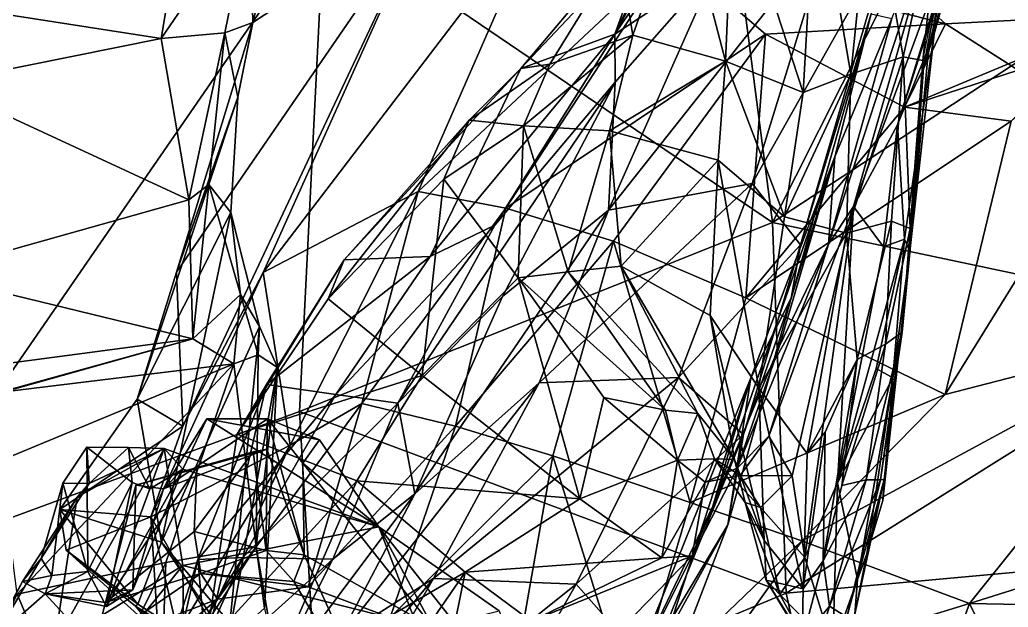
# Model space of a CAD drawing. Header units: metres. Extents: x -8 to 93, y -165 to 99.
# Drawn here: x 21.12 to 60.17, y -91.17 to -67.97 of the extents above; entities that cross this region are included whole.
import ezdxf

# ---------------------------------------------------------------- set-up
doc = ezdxf.new("R2010")
doc.units = ezdxf.units.M

msp = doc.modelspace()

# ---------------------------------------------------------------- linework, layer by layer
at = {"layer": 'jaw_half'}
for points in [[(51.213, -56.304, 203.838), (44.627, -68.54, 204.58), (48.367, -60.681, 207.666)], [(48.076, -63.435, 201.006), (44.627, -68.54, 204.58), (51.213, -56.304, 203.838)], [(44.627, -68.54, 204.58), (46.148, -64.353, 212.471), (48.367, -60.681, 207.666)], [(55.792, -72.124, 232.241), (59.405, -60.824, 240.296), (57.245, -68.528, 239.545)], [(55.792, -72.124, 232.241), (58.505, -63.281, 232.265), (59.405, -60.824, 240.296)], [(59.405, -60.824, 240.296), (59.016, -61.041, 246.378), (56.832, -69.856, 246.767)], [(57.245, -68.528, 239.545), (59.405, -60.824, 240.296), (56.832, -69.856, 246.767)], [(59.016, -61.041, 246.378), (58.135, -62.972, 249.145), (56.832, -69.856, 246.767)], [(49.315, -62.402, 237.072), (52.067, -70.847, 244.552), (52.57, -62.043, 243.187)], [(52.57, -62.043, 243.187), (52.067, -70.847, 244.552), (53.952, -70.119, 247.374)], [(52.57, -62.043, 243.187), (53.952, -70.119, 247.374), (54.766, -62.116, 246.378)], [(47.287, -63.047, 228.694), (49.008, -69.611, 237.977), (49.315, -62.402, 237.072)], [(49.315, -62.402, 237.072), (49.008, -69.611, 237.977), (52.067, -70.847, 244.552)], [(54.766, -62.116, 246.378), (53.952, -70.119, 247.374), (56.028, -69.43, 249.39)], [(54.766, -62.116, 246.378), (56.028, -69.43, 249.39), (57.518, -62.764, 248.954)], [(57.518, -62.764, 248.954), (56.028, -69.43, 249.39), (56.799, -69.576, 249.946)], [(57.518, -62.764, 248.954), (56.799, -69.576, 249.946), (58.135, -62.972, 249.145)], [(44.791, -65.305, 223.593), (45.347, -68.576, 229.826), (47.287, -63.047, 228.694)], [(47.287, -63.047, 228.694), (45.347, -68.576, 229.826), (49.008, -69.611, 237.977)], [(56.832, -69.856, 246.767), (58.135, -62.972, 249.145), (56.998, -69.44, 249.564)], [(48.639, -65.9, 195.132), (44.627, -68.54, 204.58), (48.076, -63.435, 201.006)], [(57.476, -63.384, 221.723), (54.061, -75.353, 226.006), (53.067, -76.83, 222.177)], [(55.577, -67.919, 213.969), (57.476, -63.384, 221.723), (53.067, -76.83, 222.177)], [(54.061, -75.353, 226.006), (58.505, -63.281, 232.265), (55.792, -72.124, 232.241)], [(57.476, -63.384, 221.723), (58.505, -63.281, 232.265), (54.061, -75.353, 226.006)], [(40.917, -69.902, 212.39), (44.791, -65.305, 223.593), (46.148, -64.353, 212.471)], [(44.627, -68.54, 204.58), (40.917, -69.902, 212.39), (46.148, -64.353, 212.471)], [(53.145, -64.403, 192.849), (44.376, -75.497, 190.662), (48.639, -65.9, 195.132)], [(53.145, -64.403, 192.849), (50.054, -74.442, 188.861), (44.376, -75.497, 190.662)], [(50.054, -74.442, 188.861), (53.145, -64.403, 192.849), (55.492, -64.766, 196.167)], [(50.054, -74.442, 188.861), (55.492, -64.766, 196.167), (51.968, -76.857, 192.133)], [(51.968, -76.857, 192.133), (55.492, -64.766, 196.167), (54.753, -67.739, 200.624)], [(40.917, -69.902, 212.39), (42.064, -69.721, 225.295), (44.791, -65.305, 223.593)], [(44.791, -65.305, 223.593), (42.064, -69.721, 225.295), (45.347, -68.576, 229.826)], [(44.376, -75.497, 190.662), (44.636, -70.434, 198.006), (48.639, -65.9, 195.132)], [(48.639, -65.9, 195.132), (44.636, -70.434, 198.006), (44.627, -68.54, 204.58)], [(51.597, -78.961, 195.072), (54.753, -67.739, 200.624), (53.317, -73.38, 210.183)], [(51.968, -76.857, 192.133), (54.753, -67.739, 200.624), (51.597, -78.961, 195.072)], [(53.317, -73.38, 210.183), (55.577, -67.919, 213.969), (53.067, -76.83, 222.177)], [(54.753, -67.739, 200.624), (55.577, -67.919, 213.969), (53.317, -73.38, 210.183)], [(44.627, -68.54, 204.58), (37.336, -77.326, 204.783), (40.917, -69.902, 212.39)], [(39.885, -76.087, 201.423), (37.336, -77.326, 204.783), (44.627, -68.54, 204.58)], [(44.636, -70.434, 198.006), (39.885, -76.087, 201.423), (44.627, -68.54, 204.58)], [(41.025, -72.154, 224.506), (44.423, -72.359, 228.971), (45.347, -68.576, 229.826)], [(41.025, -72.154, 224.506), (45.347, -68.576, 229.826), (42.064, -69.721, 225.295)], [(44.423, -72.359, 228.971), (49.008, -69.611, 237.977), (45.347, -68.576, 229.826)], [(55.792, -72.124, 232.241), (57.245, -68.528, 239.545), (56.078, -76.643, 245.318)], [(57.245, -68.528, 239.545), (56.283, -77.12, 249.833), (56.078, -76.643, 245.318)], [(57.245, -68.528, 239.545), (56.832, -69.856, 246.767), (56.283, -77.12, 249.833)], [(53.952, -70.119, 247.374), (53.783, -76.405, 249.026), (56.028, -69.43, 249.39)], [(53.783, -76.405, 249.026), (55.563, -75.926, 251.701), (56.028, -69.43, 249.39)], [(56.028, -69.43, 249.39), (55.563, -75.926, 251.701), (56.297, -76.213, 253.015)], [(56.028, -69.43, 249.39), (56.297, -76.213, 253.015), (56.799, -69.576, 249.946)], [(56.832, -69.856, 246.767), (56.998, -69.44, 249.564), (56.37, -76.344, 252.568)], [(56.998, -69.44, 249.564), (56.799, -69.576, 249.946), (56.37, -76.344, 252.568)], [(40.917, -69.902, 212.39), (33.94, -77.457, 213.36), (38.867, -71.936, 218.737)], [(37.336, -77.326, 204.783), (33.94, -77.457, 213.36), (40.917, -69.902, 212.39)], [(38.867, -71.936, 218.737), (41.025, -72.154, 224.506), (42.064, -69.721, 225.295)], [(42.064, -69.721, 225.295), (40.917, -69.902, 212.39), (38.867, -71.936, 218.737)], [(44.423, -72.359, 228.971), (48.717, -73.512, 237.16), (49.008, -69.611, 237.977)], [(48.717, -73.512, 237.16), (51.327, -75.75, 244.264), (49.008, -69.611, 237.977)], [(49.008, -69.611, 237.977), (51.327, -75.75, 244.264), (52.067, -70.847, 244.552)], [(56.832, -69.856, 246.767), (56.37, -76.344, 252.568), (56.283, -77.12, 249.833)], [(56.799, -69.576, 249.946), (56.297, -76.213, 253.015), (56.37, -76.344, 252.568)], [(51.327, -75.75, 244.264), (53.952, -70.119, 247.374), (52.067, -70.847, 244.552)], [(51.327, -75.75, 244.264), (53.783, -76.405, 249.026), (53.952, -70.119, 247.374)], [(36.052, -83.12, 197.508), (39.885, -76.087, 201.423), (44.636, -70.434, 198.006)], [(40.197, -78.898, 193.9), (36.052, -83.12, 197.508), (44.636, -70.434, 198.006)], [(44.376, -75.497, 190.662), (40.197, -78.898, 193.9), (44.636, -70.434, 198.006)], [(33.301, -78.995, 216.119), (37.872, -74.265, 220.179), (38.867, -71.936, 218.737)], [(33.94, -77.457, 213.36), (33.301, -78.995, 216.119), (38.867, -71.936, 218.737)], [(38.867, -71.936, 218.737), (37.872, -74.265, 220.179), (41.025, -72.154, 224.506)], [(41.025, -72.154, 224.506), (37.872, -74.265, 220.179), (40.813, -78.17, 219.82)], [(40.813, -78.17, 219.82), (42.781, -77.928, 222.348), (41.025, -72.154, 224.506)], [(42.781, -77.928, 222.348), (44.423, -72.359, 228.971), (41.025, -72.154, 224.506)], [(54.061, -75.353, 226.006), (55.792, -72.124, 232.241), (55.248, -76.938, 237.855)], [(55.792, -72.124, 232.241), (56.078, -76.643, 245.318), (55.248, -76.938, 237.855)], [(42.781, -77.928, 222.348), (44.875, -77.706, 225.857), (44.423, -72.359, 228.971)], [(44.875, -77.706, 225.857), (48.717, -73.512, 237.16), (44.423, -72.359, 228.971)], [(53.317, -73.38, 210.183), (51.13, -80.852, 216.766), (48.506, -87.186, 211.597)], [(49.999, -82.116, 204.803), (53.317, -73.38, 210.183), (48.506, -87.186, 211.597)], [(51.597, -78.961, 195.072), (53.317, -73.38, 210.183), (49.999, -82.116, 204.803)], [(53.317, -73.38, 210.183), (53.067, -76.83, 222.177), (51.13, -80.852, 216.766)], [(44.875, -77.706, 225.857), (48.401, -79.647, 234.104), (48.717, -73.512, 237.16)], [(48.401, -79.647, 234.104), (50.325, -82.523, 242.693), (48.717, -73.512, 237.16)], [(48.717, -73.512, 237.16), (50.325, -82.523, 242.693), (51.327, -75.75, 244.264)], [(37.872, -74.265, 220.179), (33.301, -78.995, 216.119), (37.015, -82.018, 216.846)], [(37.872, -74.265, 220.179), (37.015, -82.018, 216.846), (40.813, -78.17, 219.82)], [(50.054, -74.442, 188.861), (41.643, -82.309, 186.475), (44.376, -75.497, 190.662)], [(50.054, -74.442, 188.861), (47.146, -82.103, 185.769), (41.643, -82.309, 186.475)], [(47.146, -82.103, 185.769), (50.054, -74.442, 188.861), (51.968, -76.857, 192.133)], [(54.061, -75.353, 226.006), (51.642, -85.98, 234.952), (50.71, -84.419, 226.45)], [(53.067, -76.83, 222.177), (54.061, -75.353, 226.006), (50.71, -84.419, 226.45)], [(54.061, -75.353, 226.006), (52.139, -89.212, 242.795), (51.642, -85.98, 234.952)], [(54.061, -75.353, 226.006), (53.432, -86.257, 244.184), (52.139, -89.212, 242.795)], [(54.061, -75.353, 226.006), (55.248, -76.938, 237.855), (53.432, -86.257, 244.184)], [(36.724, -86.699, 187.786), (40.197, -78.898, 193.9), (44.376, -75.497, 190.662)], [(41.643, -82.309, 186.475), (36.724, -86.699, 187.786), (44.376, -75.497, 190.662)], [(50.325, -82.523, 242.693), (53.783, -76.405, 249.026), (51.327, -75.75, 244.264)], [(39.885, -76.087, 201.423), (33.61, -82.776, 202.65), (37.336, -77.326, 204.783)], [(36.052, -83.12, 197.508), (33.61, -82.776, 202.65), (39.885, -76.087, 201.423)], [(53.783, -76.405, 249.026), (54.202, -81.389, 252.912), (55.563, -75.926, 251.701)], [(55.563, -75.926, 251.701), (54.202, -81.389, 252.912), (55.329, -80.789, 255.331)], [(55.563, -75.926, 251.701), (55.329, -80.789, 255.331), (56.297, -76.213, 253.015)], [(50.325, -82.523, 242.693), (52.235, -85.108, 249.617), (53.783, -76.405, 249.026)], [(53.783, -76.405, 249.026), (52.235, -85.108, 249.617), (54.202, -81.389, 252.912)], [(56.297, -76.213, 253.015), (55.329, -80.789, 255.331), (55.978, -80.305, 255.741)], [(56.283, -77.12, 249.833), (56.37, -76.344, 252.568), (55.932, -80.397, 255.242)], [(56.37, -76.344, 252.568), (55.978, -80.305, 255.741), (55.932, -80.397, 255.242)], [(56.37, -76.344, 252.568), (56.297, -76.213, 253.015), (55.978, -80.305, 255.741)], [(47.146, -82.103, 185.769), (51.968, -76.857, 192.133), (49.717, -84.35, 188.523)], [(49.462, -85.676, 221.83), (53.067, -76.83, 222.177), (50.71, -84.419, 226.45)], [(51.13, -80.852, 216.766), (53.067, -76.83, 222.177), (49.462, -85.676, 221.83)], [(49.717, -84.35, 188.523), (51.968, -76.857, 192.133), (51.597, -78.961, 195.072)], [(55.248, -76.938, 237.855), (56.078, -76.643, 245.318), (53.432, -86.257, 244.184)], [(53.432, -86.257, 244.184), (56.078, -76.643, 245.318), (54.953, -81.749, 246.219)], [(56.078, -76.643, 245.318), (55.616, -82.117, 253.277), (54.953, -81.749, 246.219)], [(56.078, -76.643, 245.318), (56.283, -77.12, 249.833), (55.616, -82.117, 253.277)], [(37.336, -77.326, 204.783), (30.866, -82.381, 209.168), (33.94, -77.457, 213.36)], [(33.61, -82.776, 202.65), (30.866, -82.381, 209.168), (37.336, -77.326, 204.783)], [(56.283, -77.12, 249.833), (55.932, -80.397, 255.242), (55.616, -82.117, 253.277)], [(29.703, -84.334, 212.963), (33.301, -78.995, 216.119), (33.94, -77.457, 213.36)], [(30.866, -82.381, 209.168), (29.703, -84.334, 212.963), (33.94, -77.457, 213.36)], [(42.781, -77.928, 222.348), (47.904, -83.524, 226.872), (44.875, -77.706, 225.857)], [(44.875, -77.706, 225.857), (49.36, -85.342, 235.692), (48.401, -79.647, 234.104)], [(44.875, -77.706, 225.857), (47.904, -83.524, 226.872), (49.36, -85.342, 235.692)], [(40.813, -78.17, 219.82), (46.625, -83.392, 222.953), (42.781, -77.928, 222.348)], [(42.781, -77.928, 222.348), (46.625, -83.392, 222.953), (47.904, -83.524, 226.872)], [(40.813, -78.17, 219.82), (37.015, -82.018, 216.846), (43.252, -86.89, 216.456)], [(40.813, -78.17, 219.82), (43.252, -86.89, 216.456), (44.194, -82.885, 219.666)], [(44.194, -82.885, 219.666), (46.625, -83.392, 222.953), (40.813, -78.17, 219.82)], [(33.301, -78.995, 216.119), (29.703, -84.334, 212.963), (37.015, -82.018, 216.846)], [(36.724, -86.699, 187.786), (36.052, -83.12, 197.508), (40.197, -78.898, 193.9)], [(49.097, -87.923, 191.151), (51.597, -78.961, 195.072), (49.999, -82.116, 204.803)], [(49.717, -84.35, 188.523), (51.597, -78.961, 195.072), (49.097, -87.923, 191.151)], [(48.401, -79.647, 234.104), (50.527, -88.534, 244.116), (50.325, -82.523, 242.693)], [(48.401, -79.647, 234.104), (49.36, -85.342, 235.692), (50.527, -88.534, 244.116)], [(55.329, -80.789, 255.331), (54.566, -86.139, 258.253), (55.978, -80.305, 255.741)], [(55.978, -80.305, 255.741), (54.566, -86.139, 258.253), (55.127, -86.139, 259.257)], [(55.932, -80.397, 255.242), (55.978, -80.305, 255.741), (55.127, -86.139, 259.257)], [(55.932, -80.397, 255.242), (55.127, -86.139, 259.257), (55.271, -86.127, 258.905)], [(55.932, -80.397, 255.242), (55.271, -86.127, 258.905), (55.22, -86.956, 256.339)], [(55.616, -82.117, 253.277), (55.932, -80.397, 255.242), (55.22, -86.956, 256.339)], [(54.202, -81.389, 252.912), (53.6, -86.36, 255.292), (55.329, -80.789, 255.331)], [(53.6, -86.36, 255.292), (54.566, -86.139, 258.253), (55.329, -80.789, 255.331)], [(47.685, -89.149, 214.624), (51.13, -80.852, 216.766), (49.462, -85.676, 221.83)], [(48.506, -87.186, 211.597), (51.13, -80.852, 216.766), (47.685, -89.149, 214.624)], [(52.235, -85.108, 249.617), (52.94, -84.257, 251.398), (54.202, -81.389, 252.912)], [(54.202, -81.389, 252.912), (52.862, -89.341, 255.215), (53.6, -86.36, 255.292)], [(52.94, -84.257, 251.398), (52.862, -89.341, 255.215), (54.202, -81.389, 252.912)], [(37.015, -82.018, 216.846), (29.703, -84.334, 212.963), (34.433, -86.183, 214.746)], [(37.015, -82.018, 216.846), (34.433, -86.183, 214.746), (43.252, -86.89, 216.456)], [(53.432, -86.257, 244.184), (54.953, -81.749, 246.219), (55.616, -82.117, 253.277)], [(33.61, -82.776, 202.65), (28.153, -89.287, 206.542), (30.866, -82.381, 209.168)], [(28.153, -89.287, 206.542), (28.454, -92.707, 210.636), (30.866, -82.381, 209.168)], [(30.866, -82.381, 209.168), (28.454, -92.707, 210.636), (29.703, -84.334, 212.963)], [(33.737, -92.401, 184.284), (36.724, -86.699, 187.786), (41.643, -82.309, 186.475)], [(37.469, -90.035, 182.286), (33.737, -92.401, 184.284), (41.643, -82.309, 186.475)], [(47.146, -82.103, 185.769), (37.469, -90.035, 182.286), (41.643, -82.309, 186.475)], [(47.146, -82.103, 185.769), (43.108, -90.259, 181.487), (37.469, -90.035, 182.286)], [(43.108, -90.259, 181.487), (47.146, -82.103, 185.769), (49.717, -84.35, 188.523)], [(49.999, -82.116, 204.803), (48.506, -87.186, 211.597), (45.037, -94.404, 207.816)], [(46.921, -91.559, 201.607), (49.999, -82.116, 204.803), (45.037, -94.404, 207.816)], [(49.097, -87.923, 191.151), (49.999, -82.116, 204.803), (46.921, -91.559, 201.607)], [(53.432, -86.257, 244.184), (55.616, -82.117, 253.277), (54.221, -90.078, 253.727)], [(55.616, -82.117, 253.277), (54.592, -89.067, 255.488), (54.221, -90.078, 253.727)], [(55.616, -82.117, 253.277), (55.22, -86.956, 256.339), (54.592, -89.067, 255.488)], [(29.929, -89.212, 200.049), (28.153, -89.287, 206.542), (33.61, -82.776, 202.65)], [(36.052, -83.12, 197.508), (29.929, -89.212, 200.049), (33.61, -82.776, 202.65)], [(50.325, -82.523, 242.693), (52.068, -90.45, 252.764), (52.235, -85.108, 249.617)], [(50.325, -82.523, 242.693), (50.527, -88.534, 244.116), (52.068, -90.45, 252.764)], [(33.483, -89.269, 192.529), (29.929, -89.212, 200.049), (36.052, -83.12, 197.508)], [(36.724, -86.699, 187.786), (33.483, -89.269, 192.529), (36.052, -83.12, 197.508)], [(43.252, -86.89, 216.456), (47.111, -85.364, 222.024), (44.194, -82.885, 219.666)], [(44.194, -82.885, 219.666), (47.111, -85.364, 222.024), (46.625, -83.392, 222.953)], [(47.111, -85.364, 222.024), (47.904, -83.524, 226.872), (46.625, -83.392, 222.953)], [(47.111, -85.364, 222.024), (48.57, -85.311, 226.62), (47.904, -83.524, 226.872)], [(48.57, -85.311, 226.62), (49.36, -85.342, 235.692), (47.904, -83.524, 226.872)], [(29.703, -84.334, 212.963), (28.454, -92.707, 210.636), (34.433, -86.183, 214.746)], [(49.717, -84.35, 188.523), (45.983, -93.527, 183.519), (43.108, -90.259, 181.487)], [(45.983, -93.527, 183.519), (49.717, -84.35, 188.523), (49.097, -87.923, 191.151)], [(52.94, -84.257, 251.398), (52.068, -90.45, 252.764), (52.862, -89.341, 255.215)], [(52.235, -85.108, 249.617), (52.068, -90.45, 252.764), (52.94, -84.257, 251.398)], [(49.462, -85.676, 221.83), (50.71, -84.419, 226.45), (49.581, -85.966, 226.317)], [(49.581, -85.966, 226.317), (50.71, -84.419, 226.45), (51.642, -85.98, 234.952)], [(47.111, -85.364, 222.024), (43.252, -86.89, 216.456), (46.492, -89.22, 215.403)], [(46.492, -89.22, 215.403), (48.198, -86.232, 222.455), (47.111, -85.364, 222.024)], [(48.57, -85.311, 226.62), (47.111, -85.364, 222.024), (48.198, -86.232, 222.455)], [(49.581, -85.966, 226.317), (48.57, -85.311, 226.62), (48.198, -86.232, 222.455)], [(48.57, -85.311, 226.62), (49.782, -87.038, 235.498), (49.36, -85.342, 235.692)], [(50.382, -87.241, 234.748), (49.782, -87.038, 235.498), (48.57, -85.311, 226.62)], [(50.382, -87.241, 234.748), (48.57, -85.311, 226.62), (49.581, -85.966, 226.317)], [(49.782, -87.038, 235.498), (50.527, -88.534, 244.116), (49.36, -85.342, 235.692)], [(49.462, -85.676, 221.83), (48.198, -86.232, 222.455), (47.685, -89.149, 214.624)], [(49.581, -85.966, 226.317), (48.198, -86.232, 222.455), (49.462, -85.676, 221.83)], [(34.433, -86.183, 214.746), (28.454, -92.707, 210.636), (30.89, -94.36, 211.954)], [(34.433, -86.183, 214.746), (30.89, -94.36, 211.954), (38.716, -89.785, 213.722)], [(34.433, -86.183, 214.746), (38.716, -89.785, 213.722), (43.252, -86.89, 216.456)], [(48.198, -86.232, 222.455), (46.492, -89.22, 215.403), (47.685, -89.149, 214.624)], [(49.581, -85.966, 226.317), (51.642, -85.98, 234.952), (50.382, -87.241, 234.748)], [(50.382, -87.241, 234.748), (51.642, -85.98, 234.952), (52.139, -89.212, 242.795)], [(52.139, -89.212, 242.795), (53.432, -86.257, 244.184), (53.237, -92.798, 253.765)], [(52.862, -89.341, 255.215), (54.566, -86.139, 258.253), (53.6, -86.36, 255.292)], [(52.862, -89.341, 255.215), (53.114, -91.132, 257.446), (54.566, -86.139, 258.253)], [(53.114, -91.132, 257.446), (55.127, -86.139, 259.257), (54.566, -86.139, 258.253)], [(53.114, -91.132, 257.446), (53.8, -91.565, 258.525), (55.127, -86.139, 259.257)], [(53.432, -86.257, 244.184), (54.221, -90.078, 253.727), (53.237, -92.798, 253.765)], [(53.8, -91.565, 258.525), (55.271, -86.127, 258.905), (55.127, -86.139, 259.257)], [(55.271, -86.127, 258.905), (53.8, -91.565, 258.525), (54.114, -91.445, 258.355)], [(54.592, -89.067, 255.488), (55.271, -86.127, 258.905), (54.114, -91.445, 258.355)], [(54.592, -89.067, 255.488), (55.22, -86.956, 256.339), (55.271, -86.127, 258.905)], [(36.724, -86.699, 187.786), (30.83, -94.573, 188.127), (33.483, -89.269, 192.529)], [(33.737, -92.401, 184.284), (30.83, -94.573, 188.127), (36.724, -86.699, 187.786)], [(43.252, -86.89, 216.456), (38.716, -89.785, 213.722), (46.492, -89.22, 215.403)], [(49.782, -87.038, 235.498), (50.603, -90.105, 243.201), (50.527, -88.534, 244.116)], [(49.782, -87.038, 235.498), (51.143, -90.667, 243.179), (50.603, -90.105, 243.201)], [(51.143, -90.667, 243.179), (49.782, -87.038, 235.498), (50.382, -87.241, 234.748)], [(45.037, -94.404, 207.816), (48.506, -87.186, 211.597), (47.685, -89.149, 214.624)], [(50.382, -87.241, 234.748), (52.139, -89.212, 242.795), (51.143, -90.667, 243.179)], [(45.923, -96.19, 186.718), (49.097, -87.923, 191.151), (46.921, -91.559, 201.607)], [(45.983, -93.527, 183.519), (49.097, -87.923, 191.151), (45.923, -96.19, 186.718)], [(50.603, -90.105, 243.201), (52.068, -90.45, 252.764), (50.527, -88.534, 244.116)], [(29.929, -89.212, 200.049), (26.369, -94.951, 202.457), (28.153, -89.287, 206.542)], [(27.437, -94.728, 196.573), (26.369, -94.951, 202.457), (29.929, -89.212, 200.049)], [(26.369, -94.951, 202.457), (26.371, -97.079, 207.033), (28.153, -89.287, 206.542)], [(28.153, -89.287, 206.542), (26.371, -97.079, 207.033), (28.454, -92.707, 210.636)], [(33.483, -89.269, 192.529), (27.437, -94.728, 196.573), (29.929, -89.212, 200.049)], [(30.83, -94.573, 188.127), (27.437, -94.728, 196.573), (33.483, -89.269, 192.529)], [(46.492, -89.22, 215.403), (38.716, -89.785, 213.722), (41.327, -91.725, 212.415)], [(47.685, -89.149, 214.624), (46.492, -89.22, 215.403), (41.327, -91.725, 212.415)], [(47.685, -89.149, 214.624), (41.327, -91.725, 212.415), (41.855, -95.142, 209.422)], [(47.685, -89.149, 214.624), (41.855, -95.142, 209.422), (45.037, -94.404, 207.816)], [(52.139, -89.212, 242.795), (53.237, -92.798, 253.765), (51.143, -90.667, 243.179)], [(52.032, -92.465, 253.447), (53.114, -91.132, 257.446), (52.862, -89.341, 255.215)], [(52.068, -90.45, 252.764), (52.032, -92.465, 253.447), (52.862, -89.341, 255.215)], [(54.221, -90.078, 253.727), (54.592, -89.067, 255.488), (54.114, -91.445, 258.355)], [(38.716, -89.785, 213.722), (30.89, -94.36, 211.954), (35.621, -94.283, 212.066)], [(38.716, -89.785, 213.722), (35.621, -94.283, 212.066), (37.586, -95.423, 211.155)], [(38.716, -89.785, 213.722), (37.586, -95.423, 211.155), (41.327, -91.725, 212.415)], [(37.469, -90.035, 182.286), (28.937, -100.349, 179.607), (33.737, -92.401, 184.284)], [(37.469, -90.035, 182.286), (32.484, -98.751, 177.329), (28.937, -100.349, 179.607)], [(37.469, -90.035, 182.286), (43.108, -90.259, 181.487), (32.484, -98.751, 177.329)], [(50.603, -90.105, 243.201), (52.032, -92.465, 253.447), (52.068, -90.45, 252.764)], [(50.603, -90.105, 243.201), (52.504, -93.152, 254.238), (52.032, -92.465, 253.447)], [(51.143, -90.667, 243.179), (52.504, -93.152, 254.238), (50.603, -90.105, 243.201)], [(54.221, -90.078, 253.727), (54.114, -91.445, 258.355), (53.237, -92.798, 253.765)], [(43.108, -90.259, 181.487), (37.556, -99.972, 175.947), (32.484, -98.751, 177.329)], [(43.108, -90.259, 181.487), (45.983, -93.527, 183.519), (37.556, -99.972, 175.947)], [(53.237, -92.798, 253.765), (52.504, -93.152, 254.238), (51.143, -90.667, 243.179)], [(52.032, -92.465, 253.447), (52.504, -93.152, 254.238), (53.114, -91.132, 257.446)], [(52.504, -93.152, 254.238), (53.8, -91.565, 258.525), (53.114, -91.132, 257.446)]]:
    msp.add_3dface(points, dxfattribs=at)
at = {"layer": 'skull_half'}
for points in [[(61.877, -54.079, 392.489), (48.586, -58.466, 400.766), (50.861, -75.975, 394.911)], [(61.877, -54.079, 392.489), (50.861, -75.975, 394.911), (64.284, -67.174, 387.139)], [(48.586, -58.466, 400.766), (33.141, -63.96, 407.044), (50.861, -75.975, 394.911)], [(30.332, -68.077, 266.729), (30.216, -63.56, 267.012), (32.054, -60.92, 272.926)], [(30.332, -68.077, 266.729), (32.054, -60.92, 272.926), (37.2, -63.546, 276.938)], [(59.469, -61.716, 273.265), (64.381, -68.621, 272.161), (62.088, -67.303, 272.433)], [(59.469, -61.716, 273.265), (65.827, -63.241, 272.139), (64.381, -68.621, 272.161)], [(26.697, -68.714, 262.139), (16.681, -67.139, 273.654), (27.566, -63.576, 266.065)], [(30.216, -63.56, 267.012), (26.697, -68.714, 262.139), (27.566, -63.576, 266.065)], [(30.216, -63.56, 267.012), (29.215, -68.487, 262.502), (26.697, -68.714, 262.139)], [(27.314, -77.939, 272.213), (37.2, -63.546, 276.938), (27.561, -84.026, 276.259)], [(30.332, -68.077, 266.729), (37.2, -63.546, 276.938), (27.314, -77.939, 272.213)], [(27.561, -84.026, 276.259), (37.2, -63.546, 276.938), (30.734, -77.949, 280.808)], [(29.215, -68.487, 262.502), (30.216, -63.56, 267.012), (30.332, -68.077, 266.729)], [(41.781, -63.486, 278.137), (36.86, -74.753, 281.278), (30.734, -77.949, 280.808)], [(41.781, -63.486, 278.137), (30.734, -77.949, 280.808), (37.2, -63.546, 276.938)], [(41.781, -63.486, 278.137), (46.885, -65.363, 278.451), (36.86, -74.753, 281.278)], [(33.141, -63.96, 407.044), (15.452, -89.586, 404.589), (32.17, -83.438, 401.637)], [(33.141, -63.96, 407.044), (15.964, -66.691, 410.957), (15.452, -89.586, 404.589)], [(33.141, -63.96, 407.044), (32.17, -83.438, 401.637), (50.861, -75.975, 394.911)], [(69.358, -63.892, 285.317), (67.234, -80.307, 297.655), (57.687, -82.776, 288.021)], [(60.287, -71.973, 282.233), (69.358, -63.892, 285.317), (57.687, -82.776, 288.021)], [(53.341, -64.213, 276.411), (57.699, -68.135, 276.313), (46.885, -65.363, 278.451)], [(53.341, -64.213, 276.411), (61.031, -67.956, 273.098), (57.699, -68.135, 276.313)], [(46.885, -65.363, 278.451), (40.322, -75.418, 281.517), (36.86, -74.753, 281.278)], [(46.885, -65.363, 278.451), (50.58, -68.539, 278.938), (40.322, -75.418, 281.517)], [(46.885, -65.363, 278.451), (57.699, -68.135, 276.313), (50.58, -68.539, 278.938)], [(26.697, -68.714, 262.139), (17.87, -70.483, 269.398), (16.681, -67.139, 273.654)], [(64.284, -67.174, 387.139), (50.861, -75.975, 394.911), (68.753, -79.762, 376.547)], [(61.031, -67.956, 273.098), (60.572, -69.959, 276.068), (57.699, -68.135, 276.313)], [(29.737, -71.029, 263.617), (30.332, -68.077, 266.729), (27.314, -77.939, 272.213)], [(29.215, -68.487, 262.502), (30.332, -68.077, 266.729), (29.737, -71.029, 263.617)], [(57.699, -68.135, 276.313), (56.071, -71.422, 279.18), (50.58, -68.539, 278.938)], [(64.325, -67.987, 276.72), (60.287, -71.973, 282.233), (56.071, -71.422, 279.18)], [(64.325, -67.987, 276.72), (56.071, -71.422, 279.18), (60.572, -69.959, 276.068)], [(57.699, -68.135, 276.313), (60.572, -69.959, 276.068), (56.071, -71.422, 279.18)], [(26.697, -68.714, 262.139), (27.8, -75.087, 256.66), (17.87, -70.483, 269.398)], [(29.215, -68.487, 262.502), (27.8, -75.087, 256.66), (26.697, -68.714, 262.139)], [(29.215, -68.487, 262.502), (28.581, -74.477, 257.328), (27.8, -75.087, 256.66)], [(28.581, -74.477, 257.328), (29.215, -68.487, 262.502), (29.737, -71.029, 263.617)], [(50.58, -68.539, 278.938), (44.583, -76.711, 281.786), (40.322, -75.418, 281.517)], [(50.58, -68.539, 278.938), (49.812, -78.951, 282.39), (44.583, -76.711, 281.786)], [(50.58, -68.539, 278.938), (56.071, -71.422, 279.18), (49.812, -78.951, 282.39)], [(27.8, -75.087, 256.66), (17.387, -78.004, 261.644), (17.87, -70.483, 269.398)], [(29.459, -75.59, 257.587), (29.737, -71.029, 263.617), (25.756, -82.951, 267.672)], [(29.737, -71.029, 263.617), (27.314, -77.939, 272.213), (25.756, -82.951, 267.672)], [(28.581, -74.477, 257.328), (29.737, -71.029, 263.617), (29.459, -75.59, 257.587)], [(56.071, -71.422, 279.18), (60.287, -71.973, 282.233), (49.812, -78.951, 282.39)], [(60.287, -71.973, 282.233), (57.687, -82.776, 288.021), (49.812, -78.951, 282.39)], [(28.581, -74.477, 257.328), (27.95, -80.567, 252.348), (27.8, -75.087, 256.66)], [(29.832, -78.817, 251.117), (27.95, -80.567, 252.348), (28.581, -74.477, 257.328)], [(29.832, -78.817, 251.117), (28.581, -74.477, 257.328), (29.459, -75.59, 257.587)], [(36.86, -74.753, 281.278), (31.806, -84.778, 281.526), (30.734, -77.949, 280.808)], [(36.86, -74.753, 281.278), (34.637, -83.125, 283.335), (31.806, -84.778, 281.526)], [(36.86, -74.753, 281.278), (40.322, -75.418, 281.517), (34.637, -83.125, 283.335)], [(27.8, -75.087, 256.66), (27.95, -80.567, 252.348), (17.387, -78.004, 261.644)], [(29.459, -75.59, 257.587), (25.756, -82.951, 267.672), (26.714, -88.598, 260.069)], [(30.588, -80.084, 252.502), (29.459, -75.59, 257.587), (26.714, -88.598, 260.069)], [(29.832, -78.817, 251.117), (29.459, -75.59, 257.587), (30.588, -80.084, 252.502)], [(40.322, -75.418, 281.517), (38.333, -84.023, 284.038), (34.637, -83.125, 283.335)], [(40.322, -75.418, 281.517), (44.583, -76.711, 281.786), (38.333, -84.023, 284.038)], [(50.861, -75.975, 394.911), (32.17, -83.438, 401.637), (51.403, -90.619, 388.481)], [(50.861, -75.975, 394.911), (51.403, -90.619, 388.481), (68.753, -79.762, 376.547)], [(44.583, -76.711, 281.786), (42.181, -85.198, 283.16), (38.333, -84.023, 284.038)], [(44.583, -76.711, 281.786), (47.606, -87.034, 285.9), (42.181, -85.198, 283.16)], [(44.583, -76.711, 281.786), (49.812, -78.951, 282.39), (47.606, -87.034, 285.9)], [(17.387, -78.004, 261.644), (27.95, -80.567, 252.348), (17.011, -82.017, 257.983)], [(25.756, -82.951, 267.672), (27.314, -77.939, 272.213), (27.561, -84.026, 276.259)], [(30.734, -77.949, 280.808), (31.806, -84.778, 281.526), (26.292, -87.602, 282.008)], [(27.561, -84.026, 276.259), (30.734, -77.949, 280.808), (26.292, -87.602, 282.008)], [(29.572, -81.555, 248.618), (27.95, -80.567, 252.348), (29.832, -78.817, 251.117)], [(30.539, -81.211, 247.744), (29.572, -81.555, 248.618), (29.832, -78.817, 251.117)], [(30.539, -81.211, 247.744), (29.832, -78.817, 251.117), (30.588, -80.084, 252.502)], [(49.812, -78.951, 282.39), (57.687, -82.776, 288.021), (47.606, -87.034, 285.9)], [(70.601, -88.864, 370.016), (68.753, -79.762, 376.547), (51.403, -90.619, 388.481)], [(30.588, -80.084, 252.502), (26.714, -88.598, 260.069), (29.354, -92.494, 256.119)], [(31.299, -81.711, 249.337), (30.588, -80.084, 252.502), (29.354, -92.494, 256.119)], [(30.539, -81.211, 247.744), (30.588, -80.084, 252.502), (31.299, -81.711, 249.337)], [(67.234, -80.307, 297.655), (58.639, -91.029, 303.459), (52.024, -88.552, 288.938)], [(67.234, -80.307, 297.655), (52.024, -88.552, 288.938), (57.687, -82.776, 288.021)], [(68.603, -87.891, 318.14), (58.639, -91.029, 303.459), (67.234, -80.307, 297.655)], [(27.95, -80.567, 252.348), (20.503, -82.664, 249.395), (16.16, -83.838, 254.359)], [(27.95, -80.567, 252.348), (16.16, -83.838, 254.359), (17.011, -82.017, 257.983)], [(29.572, -81.555, 248.618), (20.503, -82.664, 249.395), (27.95, -80.567, 252.348)], [(30.539, -81.211, 247.744), (30.46, -88.79, 248.511), (29.572, -81.555, 248.618)], [(30.539, -81.211, 247.744), (31.299, -81.711, 249.337), (30.46, -88.79, 248.511)], [(29.572, -81.555, 248.618), (21.008, -90.663, 247.837), (20.328, -85.393, 248.613)], [(29.572, -81.555, 248.618), (20.328, -85.393, 248.613), (20.503, -82.664, 249.395)], [(29.572, -81.555, 248.618), (26.883, -89.412, 247.887), (21.008, -90.663, 247.837)], [(29.572, -81.555, 248.618), (30.46, -88.79, 248.511), (26.883, -89.412, 247.887)], [(31.299, -81.711, 249.337), (29.354, -92.494, 256.119), (30.787, -91.209, 251.433)], [(30.46, -88.79, 248.511), (31.299, -81.711, 249.337), (30.787, -91.209, 251.433)], [(57.687, -82.776, 288.021), (52.024, -88.552, 288.938), (47.606, -87.034, 285.9)], [(26.714, -88.598, 260.069), (25.756, -82.951, 267.672), (22.702, -87.319, 272.045)], [(27.561, -84.026, 276.259), (22.702, -87.319, 272.045), (25.756, -82.951, 267.672)], [(34.637, -83.125, 283.335), (32.514, -90.372, 290.3), (28.928, -90.852, 289.883)], [(34.637, -83.125, 283.335), (28.928, -90.852, 289.883), (31.806, -84.778, 281.526)], [(34.637, -83.125, 283.335), (38.333, -84.023, 284.038), (32.514, -90.372, 290.3)], [(32.17, -83.438, 401.637), (15.452, -89.586, 404.589), (33.044, -98.29, 395.14)], [(32.17, -83.438, 401.637), (33.044, -98.29, 395.14), (51.403, -90.619, 388.481)], [(26.794, -86.496, 302.376), (28.502, -83.727, 306.249), (27.554, -85.72, 307.526)], [(30.905, -83.734, 304.192), (28.502, -83.727, 306.249), (26.794, -86.496, 302.376)], [(30.905, -83.734, 304.192), (26.794, -86.496, 302.376), (30.877, -84.934, 299.939)], [(28.502, -83.727, 306.249), (35.31, -88.004, 312.552), (27.554, -85.72, 307.526)], [(28.502, -83.727, 306.249), (32.965, -84.557, 309.226), (35.31, -88.004, 312.552)], [(32.965, -84.557, 309.226), (28.502, -83.727, 306.249), (30.905, -83.734, 304.192)], [(32.36, -89.102, 299.824), (30.905, -83.734, 304.192), (30.877, -84.934, 299.939)], [(32.36, -89.102, 299.824), (32.3, -85.489, 304.161), (30.905, -83.734, 304.192)], [(32.3, -85.489, 304.161), (32.965, -84.557, 309.226), (30.905, -83.734, 304.192)], [(22.702, -87.319, 272.045), (27.561, -84.026, 276.259), (26.292, -87.602, 282.008)], [(38.333, -84.023, 284.038), (35.757, -91.573, 291.734), (32.514, -90.372, 290.3)], [(38.333, -84.023, 284.038), (42.181, -85.198, 283.16), (35.757, -91.573, 291.734)], [(32.3, -85.489, 304.161), (35.31, -88.004, 312.552), (32.965, -84.557, 309.226)], [(26.819, -84.901, 309.548), (22.479, -92.664, 311.38), (23.379, -86.82, 309.519)], [(26.819, -84.901, 309.548), (27.56, -89.527, 312.601), (22.479, -92.664, 311.38)], [(23.805, -89.764, 303.985), (23.764, -84.847, 305.775), (22.813, -86.279, 304.275)], [(22.813, -86.279, 304.275), (23.764, -84.847, 305.775), (23.86, -86.284, 308.705)], [(26.819, -84.901, 309.548), (23.379, -86.82, 309.519), (23.86, -86.284, 308.705)], [(23.764, -84.847, 305.775), (25.557, -86.249, 307.147), (25.408, -84.865, 308.397)], [(23.805, -89.764, 303.985), (25.557, -86.249, 307.147), (23.764, -84.847, 305.775)], [(25.408, -84.865, 308.397), (23.86, -86.284, 308.705), (23.764, -84.847, 305.775)], [(26.819, -84.901, 309.548), (23.86, -86.284, 308.705), (25.408, -84.865, 308.397)], [(25.408, -84.865, 308.397), (26.259, -86.502, 307.927), (26.819, -84.901, 309.548)], [(25.557, -86.249, 307.147), (26.259, -86.502, 307.927), (25.408, -84.865, 308.397)], [(30.877, -84.934, 299.939), (26.794, -86.496, 302.376), (25.701, -86.355, 297.332)], [(27.554, -85.72, 307.526), (26.819, -84.901, 309.548), (26.259, -86.502, 307.927)], [(31.806, -84.778, 281.526), (27.357, -92.167, 288.295), (26.292, -87.602, 282.008)], [(35.31, -88.004, 312.552), (26.819, -84.901, 309.548), (27.554, -85.72, 307.526)], [(26.819, -84.901, 309.548), (35.31, -88.004, 312.552), (27.56, -89.527, 312.601)], [(31.806, -84.778, 281.526), (28.928, -90.852, 289.883), (27.357, -92.167, 288.295)], [(30.336, -85.042, 297.3), (28.014, -88.186, 295.098), (30.858, -88.932, 296.286)], [(30.336, -85.042, 297.3), (28.117, -85.653, 296.263), (28.014, -88.186, 295.098)], [(30.858, -88.932, 296.286), (30.877, -84.934, 299.939), (30.336, -85.042, 297.3)], [(30.858, -88.932, 296.286), (32.36, -89.102, 299.824), (30.877, -84.934, 299.939)], [(37.454, -91.974, 302.574), (35.31, -88.004, 312.552), (32.3, -85.489, 304.161)], [(32.36, -89.102, 299.824), (37.454, -91.974, 302.574), (32.3, -85.489, 304.161)], [(42.181, -85.198, 283.16), (40.764, -93.195, 289.757), (35.757, -91.573, 291.734)], [(42.181, -85.198, 283.16), (45.242, -95.038, 290.433), (40.764, -93.195, 289.757)], [(42.181, -85.198, 283.16), (47.606, -87.034, 285.9), (45.242, -95.038, 290.433)], [(28.117, -85.653, 296.263), (24.498, -90.981, 296.39), (28.014, -88.186, 295.098)], [(28.117, -85.653, 296.263), (25.701, -86.355, 297.332), (24.498, -90.981, 296.39)], [(27.554, -85.72, 307.526), (24.538, -91.141, 303.524), (25.582, -90.488, 303.293)], [(27.554, -85.72, 307.526), (26.259, -86.502, 307.927), (24.538, -91.141, 303.524)], [(26.794, -86.496, 302.376), (27.554, -85.72, 307.526), (25.582, -90.488, 303.293)], [(22.813, -86.279, 304.275), (23.86, -86.284, 308.705), (21.965, -89.253, 305.534)], [(22.387, -89.921, 301.548), (22.813, -86.279, 304.275), (21.965, -89.253, 305.534)], [(21.965, -89.253, 305.534), (23.86, -86.284, 308.705), (23.379, -86.82, 309.519)], [(22.387, -89.921, 301.548), (23.805, -89.764, 303.985), (22.813, -86.279, 304.275)], [(25.557, -86.249, 307.147), (23.805, -89.764, 303.985), (24.538, -91.141, 303.524)], [(24.538, -91.141, 303.524), (26.259, -86.502, 307.927), (25.557, -86.249, 307.147)], [(24.498, -90.981, 296.39), (25.701, -86.355, 297.332), (25.582, -90.488, 303.293)], [(25.701, -86.355, 297.332), (26.794, -86.496, 302.376), (25.582, -90.488, 303.293)], [(19.734, -93.012, 305.38), (21.224, -90.158, 306.352), (23.379, -86.82, 309.519)], [(19.734, -93.012, 305.38), (23.379, -86.82, 309.519), (22.479, -92.664, 311.38)], [(21.965, -89.253, 305.534), (23.379, -86.82, 309.519), (21.224, -90.158, 306.352)], [(47.606, -87.034, 285.9), (52.024, -88.552, 288.938), (45.242, -95.038, 290.433)], [(26.714, -88.598, 260.069), (22.702, -87.319, 272.045), (25.782, -91.052, 265.333)], [(25.782, -91.052, 265.333), (22.702, -87.319, 272.045), (22.949, -88.925, 278.037)], [(26.292, -87.602, 282.008), (22.949, -88.925, 278.037), (22.702, -87.319, 272.045)], [(22.949, -88.925, 278.037), (26.292, -87.602, 282.008), (26.585, -92.192, 281.422)], [(26.292, -87.602, 282.008), (27.357, -92.167, 288.295), (30.757, -95.433, 284.713)], [(26.292, -87.602, 282.008), (30.757, -95.433, 284.713), (26.585, -92.192, 281.422)], [(28.274, -89.845, 293.046), (28.014, -88.186, 295.098), (24.498, -90.981, 296.39)], [(35.31, -88.004, 312.552), (36.798, -91.852, 315.253), (27.56, -89.527, 312.601)], [(30.858, -88.932, 296.286), (28.014, -88.186, 295.098), (28.274, -89.845, 293.046)], [(35.31, -88.004, 312.552), (40.058, -91.31, 313.013), (41.896, -96.341, 316.261)], [(35.31, -88.004, 312.552), (41.896, -96.341, 316.261), (36.798, -91.852, 315.253)], [(40.058, -91.31, 313.013), (35.31, -88.004, 312.552), (37.454, -91.974, 302.574)], [(58.639, -91.029, 303.459), (68.603, -87.891, 318.14), (64.036, -91.137, 311.929)], [(32.365, -95.297, 261.974), (26.714, -88.598, 260.069), (25.782, -91.052, 265.333)], [(29.354, -92.494, 256.119), (26.714, -88.598, 260.069), (32.365, -95.297, 261.974)], [(52.024, -88.552, 288.938), (47.909, -94.311, 292.978), (45.242, -95.038, 290.433)], [(58.639, -91.029, 303.459), (47.909, -94.311, 292.978), (52.024, -88.552, 288.938)], [(25.782, -91.052, 265.333), (22.949, -88.925, 278.037), (25.683, -91.13, 275.076)], [(26.585, -92.192, 281.422), (25.683, -91.13, 275.076), (22.949, -88.925, 278.037)], [(30.46, -88.79, 248.511), (26.697, -94.535, 240.429), (26.883, -89.412, 247.887)], [(31.268, -93.526, 241.675), (26.697, -94.535, 240.429), (30.46, -88.79, 248.511)], [(31.95, -90.152, 293.46), (30.858, -88.932, 296.286), (28.274, -89.845, 293.046)], [(31.268, -93.526, 241.675), (30.46, -88.79, 248.511), (30.787, -91.209, 251.433)], [(32.36, -89.102, 299.824), (30.858, -88.932, 296.286), (31.95, -90.152, 293.46)], [(70.601, -88.864, 370.016), (51.403, -90.619, 388.481), (53.764, -101.363, 382.024)], [(70.601, -88.864, 370.016), (53.764, -101.363, 382.024), (55.423, -113.615, 374.074)], [(69.213, -100.775, 363.329), (70.601, -88.864, 370.016), (55.423, -113.615, 374.074)], [(26.883, -89.412, 247.887), (23.443, -96.389, 242.948), (21.008, -90.663, 247.837)], [(22.387, -89.921, 301.548), (21.965, -89.253, 305.534), (21.224, -90.158, 306.352)], [(26.697, -94.535, 240.429), (23.443, -96.389, 242.948), (26.883, -89.412, 247.887)], [(31.95, -90.152, 293.46), (35.774, -96.667, 294.446), (32.36, -89.102, 299.824)], [(37.454, -91.974, 302.574), (32.36, -89.102, 299.824), (35.774, -96.667, 294.446)], [(15.452, -89.586, 404.589), (15.957, -99.866, 400.096), (33.044, -98.29, 395.14)], [(27.56, -89.527, 312.601), (22.074, -96.325, 312.133), (22.479, -92.664, 311.38)], [(27.56, -89.527, 312.601), (27.611, -94.505, 315.294), (22.074, -96.325, 312.133)], [(22.115, -90.641, 300.532), (24.538, -91.141, 303.524), (23.805, -89.764, 303.985)], [(22.115, -90.641, 300.532), (23.805, -89.764, 303.985), (22.387, -89.921, 301.548)], [(27.56, -89.527, 312.601), (36.798, -91.852, 315.253), (27.611, -94.505, 315.294)], [(19.886, -92.611, 297.983), (21.224, -90.158, 306.352), (19.734, -93.012, 305.38)], [(22.115, -90.641, 300.532), (21.224, -90.158, 306.352), (19.886, -92.611, 297.983)], [(22.115, -90.641, 300.532), (22.387, -89.921, 301.548), (21.224, -90.158, 306.352)], [(28.274, -89.845, 293.046), (24.498, -90.981, 296.39), (24.044, -92.741, 294.83)], [(28.928, -90.852, 289.883), (28.274, -89.845, 293.046), (24.044, -92.741, 294.83)], [(32.514, -90.372, 290.3), (31.95, -90.152, 293.46), (28.274, -89.845, 293.046)], [(32.514, -90.372, 290.3), (28.274, -89.845, 293.046), (28.928, -90.852, 289.883)], [(31.95, -90.152, 293.46), (35.757, -91.573, 291.734), (35.774, -96.667, 294.446)], [(35.757, -91.573, 291.734), (31.95, -90.152, 293.46), (32.514, -90.372, 290.3)], [(25.582, -90.488, 303.293), (22.115, -90.641, 300.532), (24.498, -90.981, 296.39)], [(25.582, -90.488, 303.293), (24.538, -91.141, 303.524), (22.115, -90.641, 300.532)], [(23.443, -96.389, 242.948), (17.174, -99.007, 249.072), (21.008, -90.663, 247.837)], [(24.044, -92.741, 294.83), (22.115, -90.641, 300.532), (19.886, -92.611, 297.983)], [(24.044, -92.741, 294.83), (24.498, -90.981, 296.39), (22.115, -90.641, 300.532)], [(28.928, -90.852, 289.883), (24.044, -92.741, 294.83), (25.929, -95.779, 291.264)], [(27.357, -92.167, 288.295), (28.928, -90.852, 289.883), (25.929, -95.779, 291.264)], [(51.403, -90.619, 388.481), (33.044, -98.29, 395.14), (53.764, -101.363, 382.024)], [(32.365, -95.297, 261.974), (25.782, -91.052, 265.333), (25.683, -91.13, 275.076)], [(34.072, -97.131, 267.614), (32.365, -95.297, 261.974), (25.683, -91.13, 275.076)], [(34.072, -97.131, 267.614), (25.683, -91.13, 275.076), (26.585, -92.192, 281.422)], [(47.909, -94.311, 292.978), (58.639, -91.029, 303.459), (56.616, -96.578, 303.997)], [(58.639, -91.029, 303.459), (62.621, -99.002, 313.326), (56.616, -96.578, 303.997)], [(58.639, -91.029, 303.459), (64.036, -91.137, 311.929), (62.621, -99.002, 313.326)]]:
    msp.add_3dface(points, dxfattribs=at)
at = {"layer": 'skull_half', "invisible_edges": 1}
for points in [[(28.117, -85.653, 296.263), (30.877, -84.934, 299.939), (25.701, -86.355, 297.332)], [(30.877, -84.934, 299.939), (28.117, -85.653, 296.263), (30.336, -85.042, 297.3)]]:
    msp.add_3dface(points, dxfattribs=at)

doc.saveas('drawing.dxf')
